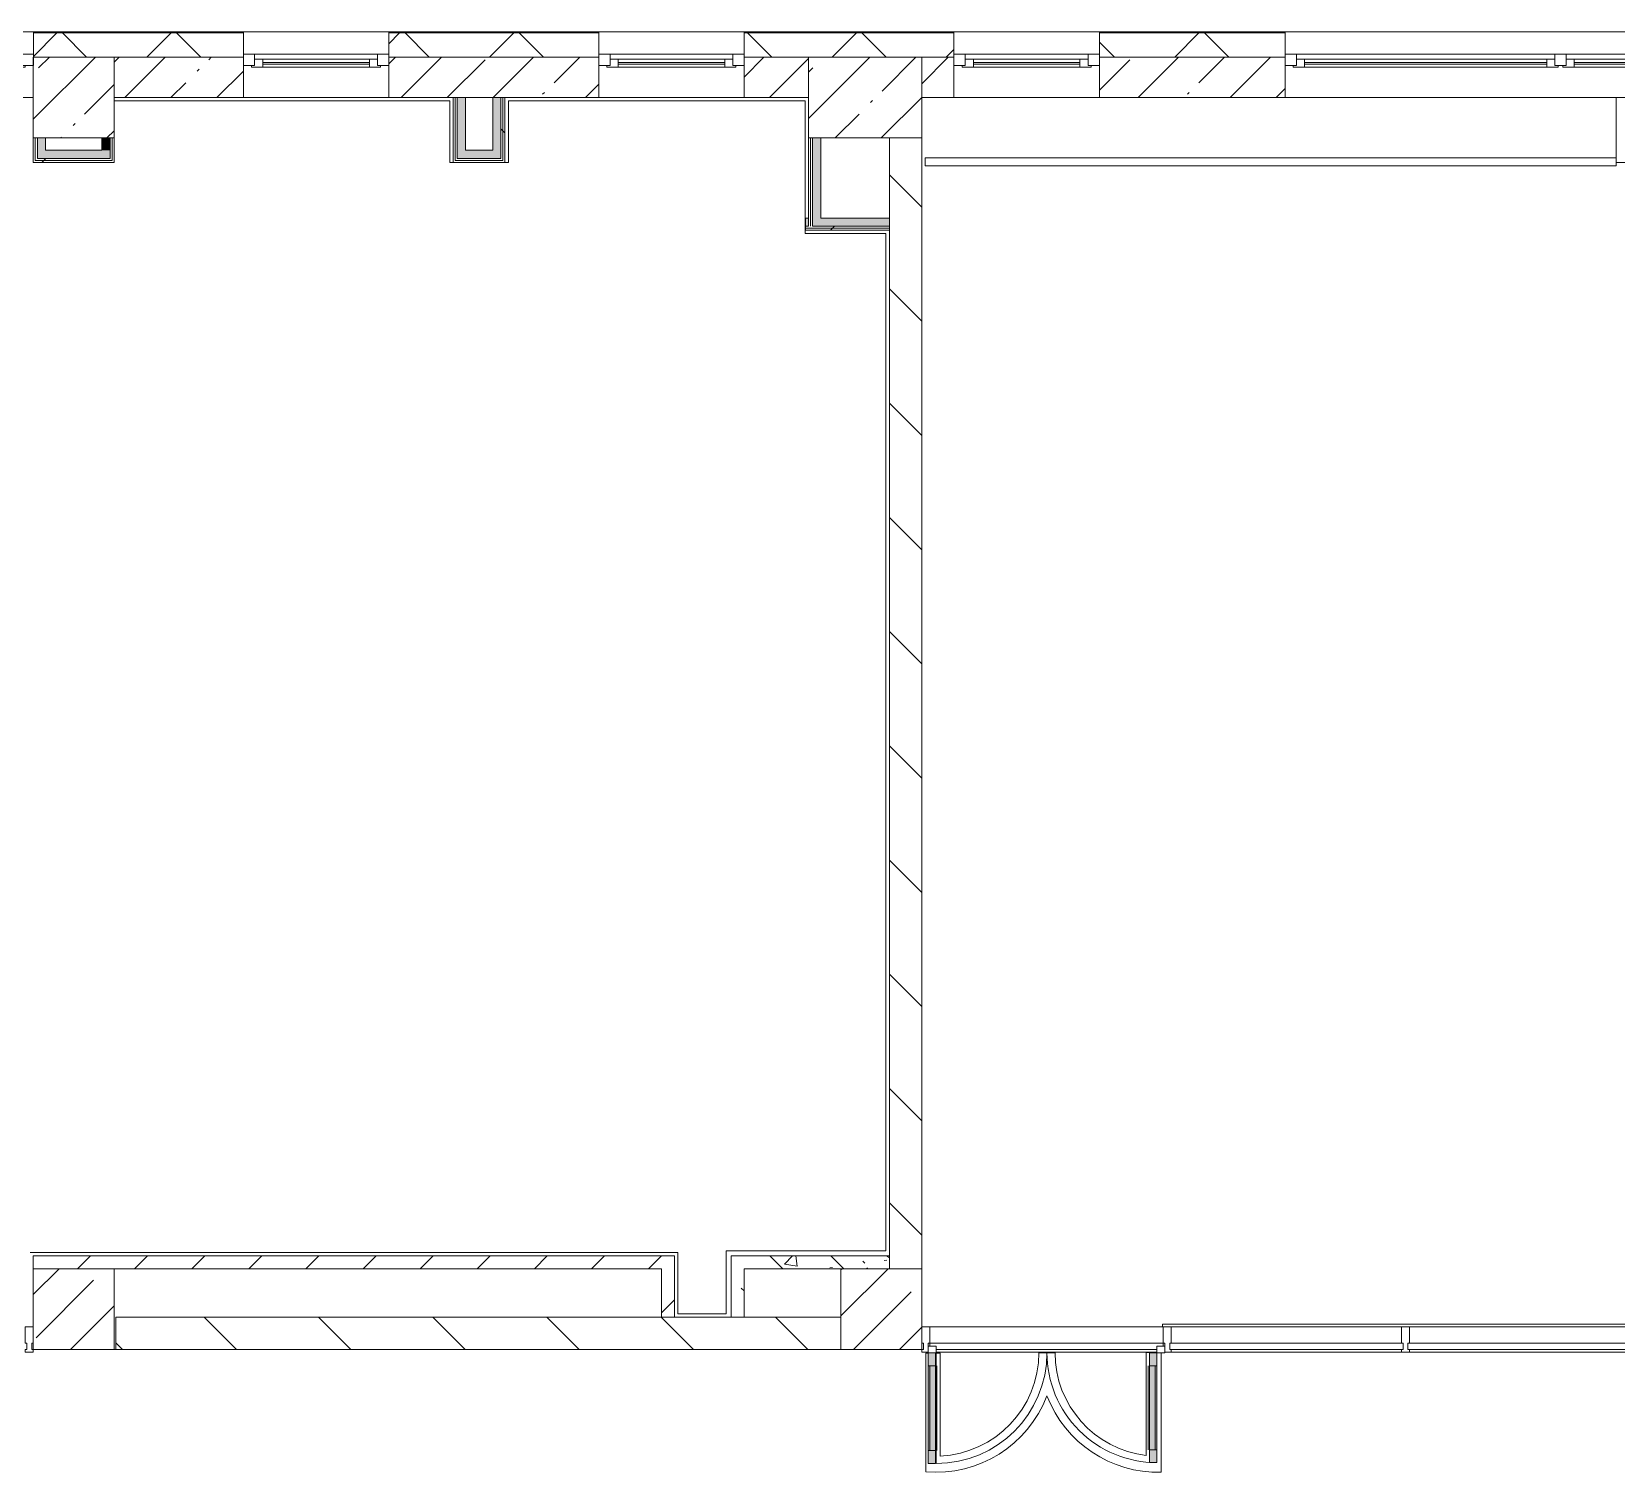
# Model space of a CAD drawing. Header units: millimetres. Extents: x 35146 to 234858, y -8553 to 29000.
# Drawn here: x 211214 to 221025, y 12640 to 21558 of the extents above; entities that cross this region are included whole.
import ezdxf

# ---------------------------------------------------------------- set-up
doc = ezdxf.new("R2010")
doc.units = ezdxf.units.MM
for name, color, linetype, lineweight, true_color in [('A-DETL-GENF-4', 7, 'Continuous', 5, 0xe2e2e2), ('A-DETL-GENF-5', 7, 'Continuous', 5, 0xaaaaaa), ('A-DOOR-1', 7, 'Continuous', 5, 0xaaaaaa), ('A-FLOR-1', 7, 'Continuous', 5, 0xaaaaaa), ('I-WALL-1', 7, 'Continuous', 5, 0xe7e7e7), ('I-WALL-2', 7, 'Continuous', 9, 0xe7e7e7), ('I-WALL-5', 7, 'Continuous', 5, 0x787878)]:
    doc.layers.add(name, color=color, linetype=linetype, lineweight=lineweight, true_color=true_color)
for name, color, linetype, lineweight in [('A-GLAZ-2', 7, 'Continuous', 5), ('A-GLAZ-CURT-1', 7, 'Continuous', 5), ('A-GLAZ-CWMG-2', 7, 'Continuous', 5), ('A-WALL', 7, 'Continuous', 9), ('A-WALL-4', 7, 'Continuous', 5), ('I-WALL-3', 7, 'Continuous', 5), ('S-COLS-1', 7, 'Continuous', 5)]:
    doc.layers.add(name, color=color, linetype=linetype, lineweight=lineweight)
pattern_1 = [(45, (105674.2, 0), (-285.1231, 285.1231), []), (45, (105959.3, 0), (-285.1231, 285.1231), [504.031, -100.806, 16.764, -84.042])]
pattern_2 = [(135, (105674.2, 0), (-353.5534, -353.5534), [])]
pattern_3 = [(135, (105674.2, 0), (-377.1708, -377.1708), [533.4, -88.9, 17.78, -88.9]), (135, (105674.2, 376.94), (-377.1708, -377.1708), []), (50, (105674.2, 0), (637.6445, -55.7866), [66.675, -733.425]), (355, (105674.2, 0), (-123.3494, 668.6992), [53.34, -586.74]), (100.451, (105727.3, -4.65), (514.299, 612.908), [56.665, -623.315]), (46.184, (105674.2, 177.8), (948.7764, -147.1497), [100.012, -1100.137]), (96.636, (105753.3, 165.5), (830.909, 865.997), [84.998, -934.973]), (351.184, (105674.2, 177.8), (830.918, 865.988), [80.01, -880.11]), (21, (105763.1, 133.35), (530.6506, -357.9283), [66.675, -733.425]), (326, (105763.1, 133.35), (216.308, 644.6585), [53.34, -586.74]), (71.451, (105807.3, 103.5), (746.9596, 286.7243), [56.665, -623.315]), (37.5, (105674.2, 0), (10.81053, 295.9426), [16.764, -562.864, 16.764, -578.866, -588.962]), (37.5, (105674.2, 0), (10.81053, 295.9426), [-1175.258, 16.764, -572.198]), (7.5, (105674.2, 0), (233.8692, 350.63175), [16.764, -322.834, 16.764, -549.529, -224.472]), (7.5, (105674.2, 0), (233.8692, 350.63175), [-905.891, 16.764, -207.708]), (327.5, (105475.94, 0), (474.5678, -20.0513), [16.764, -205.486, 16.764, -676.656, -920.115]), (327.5, (105475.94, 0), (474.5678, -20.0513), [-915.67, 16.764, -903.351]), (317.5, (105387.04, 0), (518.4522, 88.9934), [16.764, -272.161, 16.764, -443.738, -653.415]), (317.5, (105387.04, 0), (518.4522, 88.9934), [-749.427, 16.764, -636.651])]
pattern_4 = [(45, (105674.2, 0), (-530.33, 530.33), []), (135, (105674.2, 0), (-530.33, -530.33), [])]
pattern_5 = [(45, (105674.2, 0), (-176.7767, 176.7767), [])]

# ---------------------------------------------------------------- blocks, each defined once
blk = doc.blocks.new('120_Окно_СКБ_1Ст - 120_Окно_СКБ_1Ст 900х2500_h_ с форточкой-22877787-2_5_2_птичка')
at = {"layer": 'A-GLAZ-2'}
for p, q in [((-450, -127), (-450, -57)), ((-450, -57), (-380, -57)), ((450, -57), (-450, -57)), ((-380, -57), (-380, -127)), ((380, -87), (-380, -87)), ((-380, -87), (-380, -127)), ((-330, -137), (-330, -87)), ((330, -137), (330, -87)), ((380, -127), (380, -57)), ((380, -57), (450, -57)), ((380, -127), (380, -87)), ((450, -57), (450, -127)), ((-380, -127), (-450, -127)), ((-450, -127), (-400, -127)), ((-380, -127), (-400, -127)), ((-400, -127), (-400, -137)), ((-400, -137), (400, -137)), ((400, -137), (-400, -137)), ((-330, -107), (330, -107)), ((330, -117), (-330, -117)), ((450, -127), (380, -127)), ((400, -127), (380, -127)), ((400, -127), (450, -127)), ((400, -137), (400, -127))]:
    blk.add_line(p, q, dxfattribs=at)
blk = doc.blocks.new('120_Окно_СКБ_2Ст_Фрамуга сверху - 120_Окно_СКБ_2Ст_2300х2500_h_ ДОО-23103760-2_5_2_птичка')
at = {"layer": 'A-GLAZ-2'}
for p, q in [((-1150, -127), (-1150, -57)), ((-1150, -57), (-1080, -57)), ((1150, -57), (-1150, -57)), ((-1080, -57), (-1080, -127)), ((-1080, -57), (1080, -57)), ((520, -87), (-1080, -87)), ((-1080, -87), (-1080, -127)), ((-1030, -137), (-1030, -87)), ((470, -137), (470, -87)), ((520, -127), (520, -57)), ((520, -57), (590, -57)), ((520, -127), (520, -87)), ((590, -57), (590, -127)), ((1080, -87), (590, -87)), ((590, -87), (590, -127)), ((640, -137), (640, -87)), ((1030, -137), (1030, -87)), ((1080, -127), (1080, -57)), ((1080, -57), (1150, -57)), ((1080, -127), (1080, -87)), ((1150, -57), (1150, -127)), ((-1080, -127), (-1150, -127)), ((-1150, -127), (-1100, -127)), ((-1080, -127), (-1100, -127)), ((-1100, -127), (-1100, -137)), ((-1100, -137), (540, -137)), ((540, -137), (-1100, -137)), ((-1030, -107), (470, -107)), ((470, -117), (-1030, -117)), ((590, -127), (520, -127)), ((540, -127), (520, -127)), ((540, -127), (570, -127)), ((540, -127), (570, -127)), ((540, -137), (540, -127)), ((590, -127), (570, -127)), ((570, -127), (570, -137)), ((570, -137), (1100, -137)), ((1100, -137), (570, -137)), ((640, -107), (1030, -107)), ((1030, -117), (640, -117)), ((1150, -127), (1080, -127)), ((1100, -127), (1080, -127)), ((1100, -127), (1149.8, -127)), ((1100, -137), (1100, -127))]:
    blk.add_line(p, q, dxfattribs=at)
blk = doc.blocks.new('120_Окно_СКБ_2Ст_Фрамуга сверху - 120_Окно_СКБ_2Ст_2300х2500_h_ ДОО-V130-2_5_2_птичка')
at = {"layer": 'A-GLAZ-2'}
for p, q in [((-1150, -127), (-1150, -57)), ((-1150, -57), (-1080, -57)), ((1150, -57), (-1150, -57)), ((-1080, -57), (-1080, -127)), ((-1080, -57), (1080, -57)), ((520, -87), (-1080, -87)), ((-1080, -87), (-1080, -127)), ((-1030, -137), (-1030, -87)), ((470, -137), (470, -87)), ((520, -127), (520, -57)), ((520, -57), (590, -57)), ((520, -127), (520, -87)), ((590, -57), (590, -127)), ((1080, -87), (590, -87)), ((590, -87), (590, -127)), ((640, -137), (640, -87)), ((1030, -137), (1030, -87)), ((1080, -127), (1080, -57)), ((1080, -57), (1150, -57)), ((1080, -127), (1080, -87)), ((1150, -57), (1150, -127)), ((-1080, -127), (-1150, -127)), ((-1150, -127), (-1100, -127)), ((-1080, -127), (-1100, -127)), ((-1100, -127), (-1100, -137)), ((-1100, -137), (540, -137)), ((540, -137), (-1100, -137)), ((-1030, -107), (470, -107)), ((470, -117), (-1030, -117)), ((590, -127), (520, -127)), ((540, -127), (520, -127)), ((540, -127), (570, -127)), ((540, -127), (570, -127)), ((540, -137), (540, -127)), ((590, -127), (570, -127)), ((570, -127), (570, -137)), ((570, -137), (1100, -137)), ((1100, -137), (570, -137)), ((640, -107), (1030, -107)), ((1030, -117), (640, -117)), ((1150, -127), (1080, -127)), ((1100, -127), (1080, -127)), ((1100, -127), (1150, -127)), ((1100, -137), (1100, -127))]:
    blk.add_line(p, q, dxfattribs=at)
blk = doc.blocks.new('BSC_Колонна _Прямоугольная - 500х500-23282986-2_5_2_птичка')
at = {"layer": 'S-COLS-1'}
h = blk.add_hatch(dxfattribs=at)
h.set_pattern_fill('FP_175', color=256, style=0, pattern_type=2)
h.set_pattern_definition([(45, (-105800, -21150), (-285.1231, 285.1231), []), (45, (-105514.88, -21150), (-285.1231, 285.1231), [504.031, -100.806, 16.764, -84.042])])
h.paths.add_polyline_path([(-250, -250), (250, -250), (250, 250), (-250, 250), (-250, -95.3)])
for p, q in [((250, 250), (-250, 250)), ((-250, 250), (-250, -250)), ((250, -250), (250, 250)), ((-250, -250), (250, -250))]:
    blk.add_line(p, q, dxfattribs=at)
blk = doc.blocks.new('BSC_Колонна _Прямоугольная - 700х500-V157-2_5_2_птичка')
at = {"layer": 'S-COLS-1'}
h = blk.add_hatch(dxfattribs=at)
h.set_pattern_fill('FP_187', color=256, style=0, pattern_type=2)
h.set_pattern_definition([(45, (-110700, -21150), (-285.1231, 285.1231), []), (45, (-110414.88, -21150), (-285.1231, 285.1231), [504.031, -100.806, 16.764, -84.042])])
h.paths.add_polyline_path([(-350, -250), (350, -250), (350, 250), (-350, 250)])
for p, q in [((350, 250), (-350, 250)), ((-350, 250), (-350, -250)), ((350, -250), (350, 250)), ((-350, -250), (350, -250))]:
    blk.add_line(p, q, dxfattribs=at)
blk = doc.blocks.new('Прямоугольный импост - Импост структурный с накладкой - 160мм Темный-30756008-2_5_2_птичка')
at = {"layer": 'A-GLAZ-CWMG-2'}
for p, q in [((-50, 0), (-50, 17)), ((-50, 17), (0, 17)), ((-40, 0), (-50, 0)), ((-40, -40), (-40, 0)), ((0, 0), (-10, 0)), ((-10, 0), (-10, -40)), ((0, 17), (0, 0)), ((-50, -140), (-50, -40)), ((-50, -40), (-40, -40)), ((-10, -40), (0, -40)), ((0, -40), (0, -140)), ((0, -140), (-50, -140))]:
    blk.add_line(p, q, dxfattribs=at)
blk = doc.blocks.new('Прямоугольный импост - Импост структурный с накладкой - 160мм Темный-32356295-2_5_2_птичка')
at = {"layer": 'A-GLAZ-CWMG-2'}
for p, q in [((-50, 40), (-50, 140)), ((-50, 140), (0, 140)), ((0, 140), (0, 40)), ((-40, 40), (-50, 40)), ((-40, 20), (-40, 40)), ((-10, 40), (-10, 0)), ((0, 40), (-10, 40)), ((-10, 0), (0, 0)), ((0, 0), (0, -17)), ((0, -17), (-36.2, -17))]:
    blk.add_line(p, q, dxfattribs=at)
blk = doc.blocks.new('Системная панель - Стекло - 40мм-32428871-2_5_2_птичка')
at = {"layer": 'A-GLAZ-CURT-1'}
for p, q in [((749.5, 0), (-749.5, 0)), ((-749.5, 0), (-749.5, -40)), ((749.5, -40), (749.5, 0)), ((-749.5, -40), (749.5, -40))]:
    blk.add_line(p, q, dxfattribs=at)
blk = doc.blocks.new('Дверь_Витражная_остекление_ - ВВ-23-32429828-2_5_2_птичка')
at = {"layer": 'A-DETL-GENF-4'}
for points in [[(-682.5, 700), (-682.5, 20), (-637.5, 20), (-637.5, 700)], [(687.5, 705), (687.5, 20), (732.5, 20), (732.5, 705)]]:
    blk.add_hatch(color=256, dxfattribs=at).paths.add_polyline_path(points)
at = {"layer": 'A-DETL-GENF-5'}
for p, q in [((-682.5, 700), (-637.5, 700)), ((-682.5, 700), (-682.5, 20)), ((-637.5, 700), (-682.5, 700)), ((-682.5, 700), (-682.5, 20)), ((-637.5, 700), (-637.5, 20)), ((-637.5, 20), (-637.5, 700)), ((732.5, 705), (687.5, 705)), ((687.5, 705), (687.5, 20)), ((732.5, 705), (687.5, 705)), ((687.5, 705), (687.5, 20)), ((732.5, 705), (732.5, 20)), ((732.5, 20), (732.5, 705)), ((-682.5, 620), (-637.5, 620)), ((-672.5, 620), (-672.5, 100)), ((-628.5, 620), (-628.5, 100)), ((678.5, 625), (678.5, 100)), ((732.5, 625), (687.5, 625)), ((722.5, 625), (722.5, 100)), ((-682.5, 100), (-637.5, 100)), ((732.5, 100), (687.5, 100)), ((-637.5, 20), (-682.5, 20)), ((-682.5, 20), (-637.5, 20))]:
    blk.add_line(p, q, dxfattribs=at)
at = {"layer": 'A-DOOR-1'}
for p, q in [((-682.5, 700), (-682.5, 20)), ((682.5, 705), (682.5, 20)), ((-682.5, 20), (-732.5, 20)), ((-732.5, 20), (-732.5, -20)), ((-682.5, -20), (-682.5, 20)), ((732.5, 20), (682.5, 20)), ((682.5, 20), (682.5, -20)), ((732.5, -20), (732.5, 20)), ((-732.5, -20), (-682.5, -20)), ((682.5, -20), (732.5, -20))]:
    blk.add_line(p, q, dxfattribs=at)
for centre, radius, start, end in [((-682.5, 20), 680, 360, 90), ((682.5, 20), 685, 90, 180)]:
    blk.add_arc(centre, radius, start, end, dxfattribs=at)
blk = doc.blocks.new('Прямоугольный импост - Импост структурный с накладкой - 160мм Темный-32428730-2_5_2_птичка')
at = {"layer": 'A-GLAZ-CWMG-2'}
for p, q in [((111100.5, 13540), (112545.5, 13540)), ((111100.5, 13420), (111100.5, 13440)), ((111100.5, 13440), (112545.5, 13440)), ((111140.5, 13400), (112505.5, 13400)), ((111140.5, 13383), (112505.5, 13383)), ((112545.5, 13440), (112545.5, 13420))]:
    blk.add_line(p, q, dxfattribs=at)
blk = doc.blocks.new('Прямоугольный импост - Импост структурный с накладкой - 160мм Темный-32428868-2_5_2_птичка')
at = {"layer": 'A-GLAZ-CWMG-2'}
for p, q in [((114070.5, 13540), (115549.5, 13540)), ((114070.5, 13383), (115549.5, 13383))]:
    blk.add_line(p, q, dxfattribs=at)
blk = doc.blocks.new('Системная панель - Стекло - 40мм-32428872-2_5_2_птичка')
at = {"layer": 'A-GLAZ-CURT-1'}
h = blk.add_hatch(dxfattribs=at)
h.set_pattern_fill('FP_205', color=256, style=0, pattern_type=2)
h.set_pattern_definition([(225, (113808, 12900), (1414.214, -1414.214), [1000, -3000]), (225, (114808, 13400), (1414.214, -1414.214), [3000, -1000]), (225, (112808, 13900), (1414.214, -1414.214), [1000, -3000])])
h.paths.add_polyline_path([(-722.5, 0), (-722.5, -40), (722.5, -40), (722.5, 0), (-561.3, 0)])
for p, q in [((722.5, 0), (-722.5, 0)), ((-722.5, 0), (-722.5, -40)), ((722.5, -40), (722.5, 0)), ((-722.5, -40), (722.5, -40))]:
    blk.add_line(p, q, dxfattribs=at)
blk = doc.blocks.new('Прямоугольный импост - Импост структурный с накладкой - 160мм Темный-32428869-2_5_2_птичка')
at = {"layer": 'A-GLAZ-CWMG-2'}
for p, q in [((112595.5, 13540), (114020.5, 13540)), ((112595.5, 13383), (114020.5, 13383))]:
    blk.add_line(p, q, dxfattribs=at)
blk = doc.blocks.new('Прямоугольный импост - Импост структурный с накладкой - 160мм Темный-32356291-2_5_2_птичка')
at = {"layer": 'A-GLAZ-CWMG-2'}
for p, q in [((-25, 40), (-25, 140)), ((-25, 140), (25, 140)), ((25, 140), (25, 40)), ((-15, 40), (-25, 40)), ((-25, -17), (-25, 0)), ((-25, 0), (-15, 0)), ((-15, 0), (-15, 40)), ((15, 40), (15, 20)), ((25, 40), (15, 40)), ((15, -17), (-25, -17))]:
    blk.add_line(p, q, dxfattribs=at)
blk = doc.blocks.new('Прямоугольный импост - Импост структурный с накладкой - 160мм Темный-30755836-2_5_2_птичка')
at = {"layer": 'A-GLAZ-CWMG-2'}
for p, q in [((-25, 40), (-25, 140)), ((-25, 140), (25, 140)), ((25, 140), (25, 40)), ((-15, 40), (-25, 40)), ((-25, -17), (-25, 0)), ((-25, 0), (-15, 0)), ((-15, 0), (-15, 40)), ((15, 40), (15, 0)), ((25, 40), (15, 40)), ((15, 0), (25, 0)), ((25, 0), (25, -17)), ((25, -17), (-25, -17))]:
    blk.add_line(p, q, dxfattribs=at)

msp = doc.modelspace()

# ---------------------------------------------------------------- hatches: boundary and pattern name
at = {"layer": 'A-WALL-4'}
h = msp.add_hatch(dxfattribs=at)
h.set_pattern_fill('FP_88', color=256, style=0, pattern_type=2)
h.set_pattern_definition([(45, (105674.2, 0), (-353.5534, 353.5534), []), (135, (105674.2, 0), (-353.5534, -353.5534), [])])
h.paths.add_polyline_path([(230904.2, 21400), (230904.2, 21550), (225824.4, 21550), (225824.4, 21400), (230754.2, 21400)])
h.paths.add_polyline_path([(224924.4, 21400), (224924.4, 21550), (223574.6, 21550), (223574.6, 21400), (224181.1, 21400)])
h.paths.add_polyline_path([(212123.3, 21400), (212524.6, 21400), (212524.6, 21550), (211224.4, 21550), (211224.4, 21400), (211724.2, 21400)])
h.paths.add_polyline_path([(214724.6, 21400), (214724.6, 21550), (213424.6, 21550), (213424.6, 21400), (213978.3, 21400)])
h.paths.add_polyline_path([(215624.6, 21400), (216924.2, 21400), (216924.2, 21550), (215624.6, 21550)])
h.paths.add_polyline_path([(221774.6, 21400), (222674.6, 21400), (222674.6, 21550), (221274.6, 21550), (221274.6, 21400), (221398.5, 21400)])
h.paths.add_polyline_path([(217824.2, 21400), (218974.6, 21400), (218974.6, 21550), (217824.2, 21550)])
h.paths.add_polyline_path([(205630.7, 21400), (206824.2, 21400), (206824.2, 21550), (202284.2, 21550), (202284.2, 21400), (204703.1, 21400)])
h.paths.add_polyline_path([(207724.2, 21400), (208924.4, 21400), (208924.4, 21550), (207724.2, 21550)])
h.paths.add_polyline_path([(198984.2, 21400), (198984.2, 21550), (198734.2, 21550), (198734.2, 21400)])
at = {"layer": 'I-WALL-1'}
msp.add_hatch(color=256, dxfattribs=at).paths.add_polyline_path([(216099.2, 20404), (216099.2, 20900), (216049.2, 20900), (216049.2, 20404)])
at = {"layer": 'I-WALL-2'}
for points in [[(213899.2, 20774), (213899.2, 21150), (213849.2, 21150), (213849.2, 20774)], [(214119.2, 20824), (214119.2, 21150), (214069.2, 21150), (214069.2, 20824)], [(211299.2, 20774), (211299.2, 20900), (211249.2, 20900), (211249.2, 20774)], [(211699.2, 20824), (211699.2, 20900), (211649.2, 20900), (211649.2, 20824)], [(211299.2, 20774), (211699.2, 20774), (211699.2, 20824), (211299.2, 20824)], [(213899.2, 20774), (214119.2, 20774), (214119.2, 20824), (213899.2, 20824)]]:
    msp.add_hatch(color=256, dxfattribs=at).paths.add_polyline_path(points)
h = msp.add_hatch(color=256, dxfattribs=at)
h.paths.add_polyline_path([(216024.2, 20354), (216024.2, 20404), (216004.2, 20404), (216004.2, 20354)])
h.paths.add_polyline_path([(216524.2, 20354), (216524.2, 20404), (216049.2, 20404), (216049.2, 20354)])
at = {"layer": 'I-WALL-3'}
h = msp.add_hatch(dxfattribs=at)
h.set_pattern_fill('FP_96', color=256, style=0, pattern_type=2)
h.set_pattern_definition(pattern_1)
h.paths.add_polyline_path([(217824.2, 21150), (218974.6, 21150), (218974.6, 21400), (217824.2, 21400)])
h.paths.add_polyline_path([(221774.6, 21150), (222674.6, 21150), (222674.6, 21400), (221774.6, 21400), (221774.6, 21239.3)])
h.paths.add_polyline_path([(226884.2, 21150), (226884.2, 21400), (226524.2, 21400), (226524.2, 21150)])
h.paths.add_polyline_path([(224189.7, 21150), (224924.4, 21150), (224924.4, 21400), (223574.6, 21400), (223574.6, 21150), (224181.1, 21150)])
h.paths.add_polyline_path([(206811.7, 21150), (206824.2, 21150), (206824.2, 21400), (206474.2, 21400), (206474.2, 21150), (206799.2, 21150)])
h.paths.add_polyline_path([(208413.2, 21150), (208924.4, 21150), (208924.4, 21400), (207724.2, 21400), (207724.2, 21150)])
h.paths.add_polyline_path([(211724.2, 21150), (212524.6, 21150), (212524.6, 21400), (211724.2, 21400)])
h.paths.add_polyline_path([(213978.3, 21150), (214724.6, 21150), (214724.6, 21400), (213424.6, 21400), (213424.6, 21150), (213899.2, 21150)])
h.paths.add_polyline_path([(216924.2, 21150), (216924.2, 21400), (216724.2, 21400), (216724.2, 21150), (216760.9, 21150)])
h.paths.add_polyline_path([(216024.2, 21150), (216024.2, 21400), (215624.6, 21400), (215624.6, 21150), (215833.4, 21150)])
h = msp.add_hatch(dxfattribs=at)
h.set_pattern_fill('FP_200', color=256, style=0, pattern_type=2)
h.set_pattern_definition(pattern_4)
h.paths.add_polyline_path([(214119.2, 20774), (214131.7, 20774), (214131.7, 21150), (214119.2, 21150), (214119.2, 20824)])
h = msp.add_hatch(dxfattribs=at)
h.set_pattern_fill('FP_200', color=256, style=0, pattern_type=2)
h.set_pattern_definition(pattern_4)
h.paths.add_polyline_path([(214144.2, 20761.5), (214144.2, 21150), (214131.7, 21150), (214131.7, 20761.5)])
h = msp.add_hatch(dxfattribs=at)
h.set_pattern_fill('FP_99', color=256, style=0, pattern_type=2)
h.set_pattern_definition(pattern_2)
h.paths.add_polyline_path([(216724.2, 13900), (216724.2, 20900), (216524.2, 20900), (216524.2, 13900)])
h = msp.add_hatch(dxfattribs=at)
h.set_pattern_fill('FP_200', color=256, style=0, pattern_type=2)
h.set_pattern_definition(pattern_4)
h.paths.add_polyline_path([(211236.7, 20749), (211724.2, 20749), (211724.2, 20761.5), (211236.7, 20761.5)])
h = msp.add_hatch(dxfattribs=at)
h.set_pattern_fill('FP_200', color=256, style=0, pattern_type=2)
h.set_pattern_definition(pattern_4)
h.paths.add_polyline_path([(211249.2, 20761.5), (211711.7, 20761.5), (211711.7, 20774), (211249.2, 20774)])
h = msp.add_hatch(dxfattribs=at)
h.set_pattern_fill('FP_200', color=256, style=0, pattern_type=2)
h.set_pattern_definition(pattern_4)
h.paths.add_polyline_path([(216524.2, 20341.5), (216524.2, 20354), (216004.2, 20354), (216004.2, 20341.5)])
h = msp.add_hatch(dxfattribs=at)
h.set_pattern_fill('FP_200', color=256, style=0, pattern_type=2)
h.set_pattern_definition(pattern_4)
h.paths.add_polyline_path([(216524.2, 20329), (216524.2, 20341.5), (216004.2, 20341.5), (216004.2, 20329)])
h = msp.add_hatch(dxfattribs=at)
h.set_pattern_fill('FP_100', color=256, style=0, pattern_type=2)
h.set_pattern_definition(pattern_5)
h.paths.add_polyline_path([(215194.2, 13900), (215194.2, 13980), (211224.2, 13980), (211224.2, 13900), (215114.2, 13900)])
h = msp.add_hatch(dxfattribs=at)
h.set_pattern_fill('FP_100', color=256, style=0, pattern_type=2)
h.set_pattern_definition(pattern_5)
h.paths.add_polyline_path([(215194.2, 13600), (215194.2, 13900), (215114.2, 13900), (215114.2, 13600)])
h = msp.add_hatch(dxfattribs=at)
h.set_pattern_fill('FP_99', color=256, style=0, pattern_type=2)
h.set_pattern_definition(pattern_2)
h.paths.add_polyline_path([(216224.2, 13400), (216224.2, 13600), (211734.2, 13600), (211734.2, 13400), (215833.4, 13400)])
at = {"layer": 'I-WALL-5'}
h = msp.add_hatch(dxfattribs=at)
h.set_pattern_fill('FP_109', color=256, style=0, pattern_type=2)
h.set_pattern_definition(pattern_3)
h.paths.add_polyline_path([(215624.2, 13600), (215624.2, 13980), (215544.2, 13980), (215544.2, 13600)])
h = msp.add_hatch(dxfattribs=at)
h.set_pattern_fill('FP_109', color=256, style=0, pattern_type=2)
h.set_pattern_definition(pattern_3)
h.paths.add_polyline_path([(216524.2, 13900), (216524.2, 13980), (215624.2, 13980), (215624.2, 13900), (215833.4, 13900)])
at = {"layer": 'S-COLS-1'}
h = msp.add_hatch(dxfattribs=at)
h.set_pattern_fill('FP_96', color=256, style=0, pattern_type=2)
h.set_pattern_definition(pattern_1)
h.paths.add_polyline_path([(211724.2, 13400), (211724.2, 13900), (211224.2, 13900), (211224.2, 13400)])
h = msp.add_hatch(dxfattribs=at)
h.set_pattern_fill('FP_96', color=256, style=0, pattern_type=2)
h.set_pattern_definition(pattern_1)
h.paths.add_polyline_path([(216224.2, 13400), (216724.2, 13400), (216724.2, 13900), (216224.2, 13900), (216224.2, 13534.8)])

# ---------------------------------------------------------------- linework, layer by layer
at = {"layer": 'A-FLOR-1'}
for p, q in [((213803.2, 21130), (211724.2, 21130)), ((213803.2, 20748), (213803.2, 21130)), ((216003.2, 21130), (214165.2, 21130)), ((214165.2, 21130), (214165.2, 20748)), ((216003.2, 20308), (216003.2, 21130)), ((214165.2, 20748), (213803.2, 20748)), ((216503.2, 20308), (216003.2, 20308)), ((216503.2, 14011), (216503.2, 20308)), ((211204.2, 14000), (215214.2, 14000)), ((215214.2, 14000), (215214.2, 13620)), ((215513.2, 13620), (215513.2, 14011)), ((215513.2, 14011), (216503.2, 14011)), ((215214.2, 13620), (215513.2, 13620)), ((218214.2, 13540), (218214.2, 13557)), ((218214.2, 13557), (221274.2, 13557)), ((211734.2, 13400), (211724.2, 13400)), ((216724.2, 13400.5), (216735.1, 13400.5)), ((216760.9, 13378.5), (216750.1, 13378.5)), ((216750.1, 13378.5), (216750.1, 12642.4)), ((216839.4, 13378.5), (216809.7, 13378.5)), ((216839.4, 12740.7), (216839.4, 13378.5)), ((217549.7, 13380), (217449.7, 13380)), ((218179.7, 13381.5), (218114.9, 13381.5)), ((218114.9, 13381.5), (218114.9, 12744.4)), ((218207.3, 12640.2), (218207.3, 13380))]:
    msp.add_line(p, q, dxfattribs=at)
for centre, radius, start, end in [((216809.7, 13380), 640, 272.66078, 0), ((218189.7, 13380), 640, 180, 263.29215), ((216809.7, 13380), 740, 265.37807, 338.81722), ((218189.7, 13380), 740, 201.18278, 271.36364)]:
    msp.add_arc(centre, radius, start, end, dxfattribs=at)
at = {"layer": 'A-WALL'}
for p, q in [((212524.6, 21553), (211224.4, 21553)), ((212524.6, 21550), (211224.4, 21550)), ((214724.6, 21553), (213424.6, 21553)), ((214724.6, 21550), (213424.6, 21550)), ((216924.2, 21553), (215624.6, 21553)), ((216924.2, 21550), (215624.6, 21550)), ((218974.6, 21553), (217824.2, 21553)), ((218974.6, 21550), (217824.2, 21550)), ((212524.6, 21400), (211724.2, 21400)), ((214724.6, 21400), (213424.6, 21400)), ((216024.2, 21400), (215624.6, 21400)), ((216924.2, 21400), (216724.2, 21400)), ((218974.6, 21400), (217824.2, 21400)), ((213899.2, 21150), (213824.2, 21150)), ((213836.7, 20761.5), (213836.7, 21150)), ((213849.2, 20774), (213849.2, 21150)), ((214144.2, 21150), (214069.2, 21150)), ((214119.2, 21150), (214119.2, 20774)), ((214131.7, 21150), (214131.7, 20761.5)), ((211236.7, 20761.5), (211236.7, 20900)), ((211249.2, 20774), (211249.2, 20900)), ((211699.2, 20900), (211699.2, 20774)), ((211711.7, 20900), (211711.7, 20761.5)), ((216036.7, 20900), (216036.7, 20354)), ((216049.2, 20900), (216049.2, 20354)), ((211711.7, 20761.5), (211236.7, 20761.5)), ((211699.2, 20774), (211249.2, 20774)), ((214131.7, 20761.5), (213836.7, 20761.5)), ((214119.2, 20774), (213849.2, 20774)), ((216024.2, 20354), (216004.2, 20354)), ((216524.2, 20341.5), (216004.2, 20341.5)), ((216024.2, 20404), (216024.2, 20354)), ((216524.2, 20354), (216049.2, 20354)), ((216524.2, 13900), (216524.2, 13980)), ((215114.2, 13600), (215194.2, 13600))]:
    msp.add_line(p, q, dxfattribs=at)
at = {"layer": 'A-WALL-4'}
for p, q in [((216924.2, 21558), (202284.2, 21558)), ((211224.4, 21558), (211224.4, 21400)), ((212524.6, 21400), (212524.6, 21558)), ((213424.6, 21558), (213424.6, 21400)), ((214724.6, 21400), (214724.6, 21558)), ((215624.6, 21558), (215624.6, 21400)), ((216924.2, 21400), (216924.2, 21558)), ((230912.2, 21558), (216924.2, 21558)), ((217824.2, 21558), (217824.2, 21400)), ((218974.6, 21400), (218974.6, 21558))]:
    msp.add_line(p, q, dxfattribs=at)
at = {"layer": 'I-WALL-3'}
for p, q in [((212524.6, 21150), (212524.6, 21400)), ((213424.6, 21400), (213424.6, 21150)), ((214724.6, 21150), (214724.6, 21400)), ((215624.6, 21400), (215624.6, 21150)), ((216924.2, 21150), (216924.2, 21400)), ((217824.2, 21400), (217824.2, 21150)), ((218974.6, 21150), (218974.6, 21400)), ((211224.2, 21150), (206824.2, 21150)), ((213824.2, 21150), (211724.2, 21150)), ((213824.2, 21150), (213824.2, 20749)), ((213899.2, 21150), (214069.2, 21150)), ((213899.2, 20824), (213899.2, 21150)), ((214069.2, 21150), (214069.2, 20824)), ((216024.2, 21150), (214144.2, 21150)), ((214144.2, 20749), (214144.2, 21150)), ((216724.2, 21150), (221274.6, 21150)), ((221024.6, 21150), (221024.6, 20728)), ((211224.2, 20900), (211224.2, 20749)), ((211299.2, 20824), (211299.2, 20900)), ((211649.2, 20900), (211649.2, 20824)), ((211724.2, 20749), (211724.2, 20900)), ((216024.2, 20900), (216024.2, 20404)), ((216099.2, 20404), (216099.2, 20900)), ((216524.2, 20900), (216524.2, 13980)), ((216724.2, 13900), (216724.2, 20900)), ((211649.2, 20824), (211299.2, 20824)), ((214069.2, 20824), (213899.2, 20824)), ((211224.2, 20749), (211724.2, 20749)), ((213824.2, 20749), (214144.2, 20749)), ((216745.2, 20778), (221024.6, 20778)), ((216745.2, 20778), (216745.2, 20728)), ((221024.6, 20728), (216745.2, 20728)), ((221024.6, 20749), (221774.6, 20749)), ((216024.2, 20404), (216004.2, 20404)), ((216004.2, 20404), (216004.2, 20329)), ((216004.2, 20329), (216524.2, 20329)), ((216524.2, 20404), (216099.2, 20404)), ((215194.2, 13980), (211224.2, 13980)), ((211224.2, 13980), (211224.2, 13900)), ((215194.2, 13600), (215194.2, 13980)), ((215544.2, 13980), (215544.2, 13600)), ((216524.2, 13980), (215544.2, 13980)), ((211224.2, 13900), (215114.2, 13900)), ((215114.2, 13900), (215114.2, 13600)), ((215624.2, 13600), (215624.2, 13900)), ((215624.2, 13900), (216724.2, 13900)), ((215114.2, 13600), (211734.2, 13600)), ((211734.2, 13600), (211734.2, 13400)), ((216224.2, 13600), (215194.2, 13600)), ((216224.2, 13400), (216224.2, 13600)), ((211734.2, 13400), (216224.2, 13400))]:
    msp.add_line(p, q, dxfattribs=at)
at = {"layer": 'S-COLS-1'}
for p, q in [((211724.2, 13900), (211224.2, 13900)), ((211224.2, 13900), (211224.2, 13400)), ((211724.2, 13400), (211724.2, 13900)), ((216524.2, 13900), (216224.2, 13900)), ((216224.2, 13900), (216224.2, 13600)), ((216724.2, 13900), (216524.2, 13900)), ((216724.2, 13400), (216724.2, 13900)), ((216224.2, 13600), (216224.2, 13400)), ((211224.2, 13400), (211724.2, 13400)), ((216224.2, 13400), (216724.2, 13400))]:
    msp.add_line(p, q, dxfattribs=at)

# ---------------------------------------------------------------- block references
at = {"layer": 'A-DOOR-1', "rotation": 180}
msp.add_blockref('Дверь_Витражная_остекление_ - ВВ-23-32429828-2_5_2_птичка', (217497.2, 13400), dxfattribs=at)
at = {"layer": 'A-GLAZ-2'}
for name, p in [('120_Окно_СКБ_2Ст_Фрамуга сверху - 120_Окно_СКБ_2Ст_2300х2500_h_ ДОО-23103760-2_5_2_птичка', (210074.4, 21475)), ('120_Окно_СКБ_1Ст - 120_Окно_СКБ_1Ст 900х2500_h_ с форточкой-22877787-2_5_2_птичка', (212974.6, 21475)), ('120_Окно_СКБ_1Ст - 120_Окно_СКБ_1Ст 900х2500_h_ с форточкой-22877787-2_5_2_птичка', (215174.6, 21475)), ('120_Окно_СКБ_1Ст - 120_Окно_СКБ_1Ст 900х2500_h_ с форточкой-22877787-2_5_2_птичка', (217374.2, 21475)), ('120_Окно_СКБ_2Ст_Фрамуга сверху - 120_Окно_СКБ_2Ст_2300х2500_h_ ДОО-V130-2_5_2_птичка', (220124.6, 21475))]:
    msp.add_blockref(name, p, dxfattribs=at)
at = {"layer": 'A-GLAZ-CURT-1', "rotation": 180}
for name, p in [('Системная панель - Стекло - 40мм-32428872-2_5_2_птичка', (218982.2, 13400)), ('Системная панель - Стекло - 40мм-32428871-2_5_2_птичка', (220484.2, 13400))]:
    msp.add_blockref(name, p, dxfattribs=at)
at = {"layer": 'A-GLAZ-CWMG-2', "extrusion": (0, 0, -1), "rotation": 180}
msp.add_blockref('Прямоугольный импост - Импост структурный с накладкой - 160мм Темный-30756008-2_5_2_птичка', (-211224.2, 13400), dxfattribs=at)
at = {"layer": 'A-GLAZ-CWMG-2', "extrusion": (0, 0, -1)}
for name, p in [('Прямоугольный импост - Импост структурный с накладкой - 160мм Темный-32356295-2_5_2_птичка', (-216724.7, 13400)), ('Прямоугольный импост - Импост структурный с накладкой - 160мм Темный-32356291-2_5_2_птичка', (-218244.7, 13400)), ('Прямоугольный импост - Импост структурный с накладкой - 160мм Темный-30755836-2_5_2_птичка', (-219719.7, 13400))]:
    msp.add_blockref(name, p, dxfattribs=at)
at = {"layer": 'A-GLAZ-CWMG-2'}
for name in ['Прямоугольный импост - Импост структурный с накладкой - 160мм Темный-32428730-2_5_2_птичка', 'Прямоугольный импост - Импост структурный с накладкой - 160мм Темный-32428869-2_5_2_птичка', 'Прямоугольный импост - Импост структурный с накладкой - 160мм Темный-32428868-2_5_2_птичка']:
    msp.add_blockref(name, (105674.2, 0), dxfattribs=at)
at = {"layer": 'S-COLS-1'}
for name, p in [('BSC_Колонна _Прямоугольная - 500х500-23282986-2_5_2_птичка', (211474.2, 21150)), ('BSC_Колонна _Прямоугольная - 700х500-V157-2_5_2_птичка', (216374.2, 21150))]:
    msp.add_blockref(name, p, dxfattribs=at)

doc.saveas('drawing.dxf')
